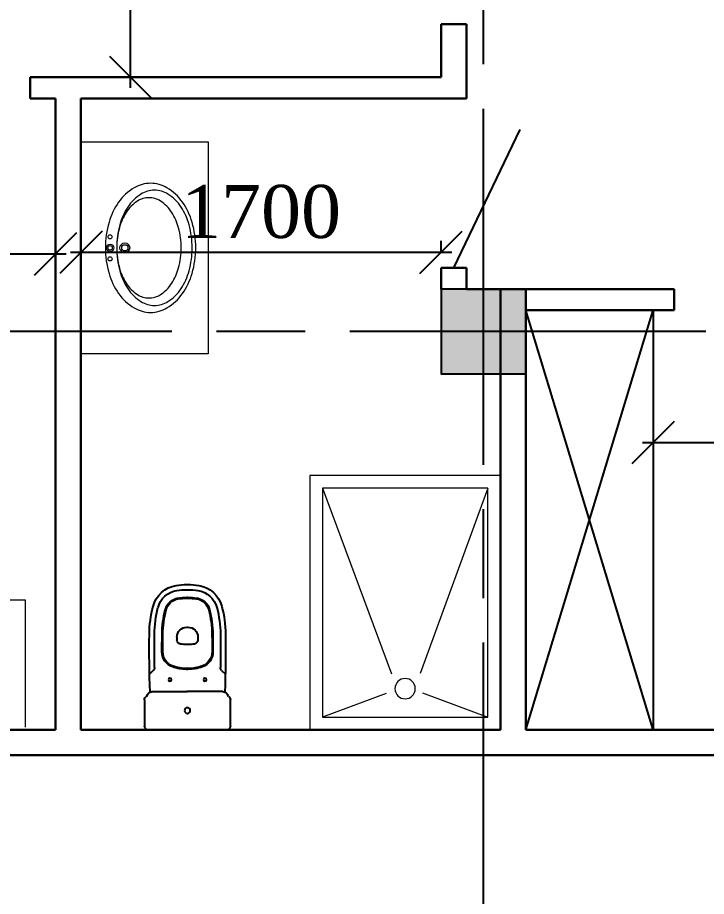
# Model space of a CAD drawing. Header units: inches. Extents: x 2870606 to 3671143, y -733551 to -473558.
# Drawn here: x 3469153 to 3472404, y -509090 to -504942 of the extents above; entities that cross this region are included whole.
import ezdxf

# ---------------------------------------------------------------- set-up
doc = ezdxf.new("R2010")
doc.units = ezdxf.units.IN
doc.header["$MEASUREMENT"] = 0
doc.linetypes.add('ACAD_ISO08W100', pattern=[36, 24, -3, 6, -3])
doc.layers.add('_0', color=7, linetype='Continuous', lineweight=25)
doc.layers.add('SANFURN', color=140, linetype='Continuous')
doc.styles.add('J~stule', font='dutch.ttf')
doc.dimstyles.new('J~style', dxfattribs={"dimscale": 100, "dimtxt": 2.5, "dimasz": 2, "dimexe": 0.55, "dimexo": 0.725, "dimtad": 1, "dimdec": 0, "dimdsep": 46, "dimtxsty": 'J~stule', "dimblk": 'OBLIQUE', "dimcen": 2, "dimdle": 0.5, "dimadec": 0, "dimazin": 0, "dimtfac": 1, "dimtdec": 0, "dimtmove": 0, "dimatfit": 3, "dimfxl": 1, "dimarcsym": 0})

# ---------------------------------------------------------------- blocks, each defined once
blk = doc.blocks.new('uouyotyolt')
at = {"layer": 'SANFURN', "lineweight": 15}
for p, q in [((2860162.5, 280610.8), (2860049, 280918.8)), ((2861129, 280918.8), (2860255.1, 280599.2)), ((2860160.6, 280439.1), (2860049, 280138.8)), ((2861129, 280138.8), (2860252.6, 280464.1))]:
    blk.add_line(p, q, dxfattribs=at)
for points in [[(2859989, 280078.8), (2859989, 280978.8), (2861189, 280978.8), (2861189, 280078.8)], [(2860049, 280138.8), (2860049, 280918.8), (2861129, 280918.8), (2861129, 280138.8)]]:
    blk.add_lwpolyline(points, close=True, dxfattribs=at)
blk.add_circle((2860182.8, 280528.8), 48, dxfattribs=at)
blk = doc.blocks.new('ITYIR6')
at = {"lineweight": 13, "elevation": -58.9}
blk.add_lwpolyline([(2899772.1, 225462.1), (2899772.1, 224862.1), (2898772.1, 224862.1), (2898772.1, 225462.1)], dxfattribs=at)
at = {"lineweight": 13}
for centre, radius in [((2899219.9, 225324.7, -58.9), 9.72), ((2899272.1, 225324.7, -58.9), 17.3), ((2899272.1, 225324.7, -58.9), 10.5), ((2899324.1, 225324.7, -58.9), 9.72), ((2899272.1, 225255.3, -58.9), 23.1), ((2899272.1, 225255.3, -58.9), 14.7)]:
    blk.add_circle(centre, radius, dxfattribs=at)
for centre, radius, start, end in [((2899272.1, 224912.8, -58.9), 434.2, 90, 106.1623), ((2899272.1, 224912.8, -58.9), 434.2, 73.8377, 90), ((2899240.6, 225021.4, -58.9), 321.1, 106.1623, 124.9793), ((2899303.6, 225021.4, -58.9), 321.1, 55.0207, 73.8377), ((2899192.5, 225090.2, -58.9), 237.1, 124.9793, 149.3739), ((2899240.4, 224994.9, -58.9), 294.2, 105.1466, 123.1651), ((2899243.9, 225032.2, -58.9), 257.5, 104.9001, 122.7157), ((2899272.1, 224878, -58.9), 415.4, 90, 105.1466), ((2899272.1, 224926.1, -58.9), 367.3, 90, 104.9001), ((2899272.1, 224926.1, -58.9), 367.3, 75.0999, 90), ((2899272.1, 224878, -58.9), 415.4, 74.8534, 90), ((2899300.3, 225032.2, -58.9), 257.5, 57.2843, 75.0999), ((2899303.7, 224994.9, -58.9), 294.2, 56.8349, 74.8534), ((2899351.7, 225090.2, -58.9), 237.1, 30.6261, 55.0207), ((2899192.1, 225068.8, -58.9), 205.9, 123.1651, 147.6324), ((2899200.8, 225099.1, -58.9), 177.9, 122.7157, 147.1854), ((2899343.3, 225099.1, -58.9), 177.9, 32.8146, 57.2843), ((2899352, 225068.8, -58.9), 205.9, 32.3676, 56.8349), ((2899119, 225133.7, -58.9), 151.8, 149.3739, 180), ((2899135.5, 225141.3, -58.9), 100.1, 147.1854, 180), ((2899408.7, 225141.3, -58.9), 100.1, 0, 32.8146), ((2899425.1, 225133.7, -58.9), 151.8, 0, 30.6261), ((2899118.7, 225115.4, -58.9), 119, 147.6324, 180), ((2899135.5, 225141.3, -58.9), 100.1, 180, 212.8146), ((2899408.7, 225141.3, -58.9), 100.1, 327.1854, 0), ((2899425.4, 225115.4, -58.9), 119, 0, 32.3676), ((2899119, 225133.7, -58.9), 151.8, 180, 210.6261), ((2899118.7, 225115.4, -58.9), 119, 180, 212.3676), ((2899425.4, 225115.4, -58.9), 119, 327.6324, 0), ((2899425.1, 225133.7, -58.9), 151.8, 329.3739, 0), ((2899192.5, 225177.2, -58.9), 237.1, 210.6261, 235.0207), ((2899200.8, 225183.4, -58.9), 177.9, 212.8146, 237.2843), ((2899343.3, 225183.4, -58.9), 177.9, 302.7157, 327.1854), ((2899351.7, 225177.2, -58.9), 237.1, 304.9793, 329.3739), ((2899192.1, 225161.9, -58.9), 205.9, 212.3676, 236.8349), ((2899243.9, 225250.4, -58.9), 257.5, 237.2843, 255.0999), ((2899300.3, 225250.4, -58.9), 257.5, 284.9001, 302.7157), ((2899352, 225161.9, -58.9), 205.9, 303.1651, 327.6324), ((2899240.6, 225246, -58.9), 321.1, 235.0207, 253.8377), ((2899240.4, 225235.8, -58.9), 294.2, 236.8349, 254.8534), ((2899272.1, 225356.5, -58.9), 367.3, 255.0999, 270), ((2899272.1, 225356.5, -58.9), 367.3, 270, 284.9001), ((2899303.7, 225235.8, -58.9), 294.2, 285.1466, 303.1651), ((2899303.6, 225246, -58.9), 321.1, 286.1623, 304.9793), ((2899272.1, 225354.6, -58.9), 434.2, 253.8377, 270), ((2899272.1, 225352.7, -58.9), 415.4, 254.8534, 270), ((2899272.1, 225352.7, -58.9), 415.4, 270, 285.1466), ((2899272.1, 225354.6, -58.9), 434.2, 270, 286.1623)]:
    blk.add_arc(centre, radius, start, end, dxfattribs=at)
blk = doc.blocks.new('cu')
at = {"layer": '_0'}
for p, q in [((0, 0), (0, 186.3)), ((18.2, 200), (141, 200)), ((279, 158.9), (261.5, 176.4)), ((180, 164), (180, 0)), ((437, 47), (424.3, 47)), ((0, -2.5), (0, 0)), ((180, -2.5), (180, 0)), ((0, -5), (0, -2.5)), ((0, -191.3), (0, -5)), ((180, -2.5), (180, -5)), ((180, -169), (180, -5)), ((437, -52), (424.3, -52)), ((279, -163.9), (261.5, -181.4)), ((141, -205), (18.2, -205))]:
    blk.add_line(p, q, dxfattribs=at)
for centre, radius in [((236, 80), 7.5), ((90.2, -2.5), 13.5), ((90.2, -2.5), 13.5), ((236, -85), 7.5)]:
    blk.add_circle(centre, radius, dxfattribs=at)
for centre, radius, start, end in [((8, 186.3), 8, 155.2115, 180), ((18.2, 180), 20, 90, 150.9831), ((141, 181), 19, 34.9372, 90), ((164.8, 197.6), 10, 214.9372, 253.7848), ((155, 164), 25, 23.3776, 73.7848), ((383, -5322.3), 5500, 89.2905, 92.1362), ((155, 164), 25, 360, 23.3776), ((444.2, -372.6), 550, 75.4605, 89.2905), ((293.1, 173), 20, 225, 270.9364), ((383, -5322.3), 5476, 89.2905, 90.9364), ((444.2, -372.6), 526, 75.4605, 89.2905), ((548.7, 30), 110, 8.8162, 75.4605), ((548.7, 30), 134, 8.8162, 75.4605), ((367.5, 42.7), 75, 90.1648, 160.016), ((367.5, 42.7), 71, 90.1648, 160.016), ((383, -5322.3), 5440, 89.2905, 90.1648), ((383, -5322.3), 5436, 89.2905, 90.1648), ((444.2, -372.6), 490, 75.4605, 89.2905), ((444.2, -372.6), 486, 75.4605, 89.2905), ((548.7, 30), 70, 8.8162, 75.4605), ((548.7, 30), 74, 8.8162, 75.4605), ((485, 0), 200, 160.016, 180), ((485, 0), 196, 160.016, 180), ((424.3, 27), 20, 90, 170.2849), ((437, 0), 47, 0, 90), ((355, 0), 306, 0, 8.8162), ((355, 0), 330, 0, 8.8162), ((485, 0), 200, 180, 180.7162), ((485, 0), 196, 180, 180.7308), ((582, 0), 180, 170.2849, 180), ((437, 0), 47, 356.9509, 0), ((355, 0), 266, 0, 8.8162), ((355, 0), 266, 359.4615, 0), ((355, 0), 270, 0, 8.8162), ((355, 0), 270, 359.4695, 0), ((355, 0), 306, 359.5319, 0), ((485, -5), 200, 179.2838, 180), ((485, -5), 200, 180, 199.984), ((485, -5), 196, 179.2692, 180), ((485, -5), 196, 180, 199.984), ((582, 0), 180, 180, 180.7958), ((582, -5), 180, 179.2042, 180), ((582, -5), 180, 180, 189.7151), ((424.3, -32), 20, 189.7151, 270), ((437, -5), 47, 270, 0), ((437, -5), 47, 0, 3.0491), ((355, -5), 266, 351.1838, 0), ((355, -5), 266, 0, 0.5385), ((355, -5), 270, 351.1838, 0), ((355, -5), 270, 0, 0.5305), ((355, -5), 306, 351.1838, 0), ((355, -5), 306, 0, 0.4681), ((355, -5), 330, 351.1838, 0), ((355, 0), 330, 359.5659, 0), ((355, -5), 330, 0, 0.4341), ((367.5, -47.7), 75, 199.984, 269.8352), ((367.5, -47.7), 71, 199.984, 269.8352), ((548.7, -35), 70, 284.5395, 351.1838), ((548.7, -35), 74, 284.5395, 351.1838), ((548.7, -35), 110, 284.5395, 351.1838), ((548.7, -35), 134, 284.5395, 351.1838), ((383, 5317.3), 5436, 269.8352, 270.7095), ((383, 5317.3), 5440, 269.8352, 270.7095), ((444.2, 367.6), 486, 270.7095, 284.5395), ((444.2, 367.6), 490, 270.7095, 284.5395), ((293.1, -178), 20, 89.0636, 135), ((383, 5317.3), 5476, 269.0636, 270.7095), ((444.2, 367.6), 526, 270.7095, 284.5395), ((444.2, 367.6), 550, 270.7095, 284.5395), ((8, -191.3), 8, 180, 204.7885), ((18.2, -185), 20, 209.0169, 270), ((141, -186), 19, 270, 325.0628), ((164.8, -202.6), 10, 106.2152, 145.0628), ((155, -169), 25, 286.2152, 336.6224), ((155, -169), 25, 336.6224, 0), ((383, 5317.3), 5500, 267.8638, 270.7095)]:
    blk.add_arc(centre, radius, start, end, dxfattribs=at)
blk = doc.blocks.new('_Oblique')
at = {"color": 0, "linetype": 'ByBlock', "lineweight": -2}
blk.add_line((-0.5, -0.5), (0.5, 0.5), dxfattribs=at)
blk = doc.blocks.new('*D741')
at = {"color": 0, "lineweight": -2, "transparency": 16777216}
for p, q in [((3466552.3, -505730.1), (3466552.3, -506111.8)), ((3469332.3, -505730.1), (3469332.3, -506111.8)), ((3466502.3, -506056.8), (3469382.3, -506056.8))]:
    blk.add_line(p, q, dxfattribs=at)
at = {"layer": 'Defpoints', "color": 0, "lineweight": 35, "transparency": 16777216}
for p in [(3466552.3, -505657.6), (3469332.3, -505657.6), (3469332.3, -506056.8)]:
    blk.add_point(p, dxfattribs=at)
at = {"color": 0, "lineweight": -2, "transparency": 16777216, "xscale": 200, "yscale": 200, "zscale": 200, "rotation": 180}
blk.add_blockref('_Oblique', (3466552.3, -506056.8), dxfattribs=at)
at = {"color": 0, "lineweight": -2, "transparency": 16777216, "xscale": 200, "yscale": 200, "zscale": 200}
blk.add_blockref('_Oblique', (3469332.3, -506056.8), dxfattribs=at)
at = {"color": 0, "transparency": 16777216, "insert": (3467942.3, -505866.6), "char_height": 250, "attachment_point": 5, "style": 'J~stule'}
blk.add_mtext('2780', dxfattribs=at)
blk = doc.blocks.new('*D742')
at = {"color": 0, "lineweight": -2, "transparency": 16777216}
for p, q in [((3469452.3, -505730.1), (3469452.3, -506104.6)), ((3471152.3, -506050.6), (3471152.3, -505994.6)), ((3469402.3, -506049.6), (3471202.3, -506049.6))]:
    blk.add_line(p, q, dxfattribs=at)
at = {"layer": 'Defpoints', "color": 0, "lineweight": 35, "transparency": 16777216}
for p in [(3469452.3, -505657.6), (3471152.3, -506049.6), (3471152.3, -506123.1)]:
    blk.add_point(p, dxfattribs=at)
at = {"color": 0, "lineweight": -2, "transparency": 16777216, "xscale": 200, "yscale": 200, "zscale": 200, "rotation": 180}
blk.add_blockref('_Oblique', (3469452.3, -506049.6), dxfattribs=at)
at = {"color": 0, "lineweight": -2, "transparency": 16777216, "xscale": 200, "yscale": 200, "zscale": 200}
blk.add_blockref('_Oblique', (3471152.3, -506049.6), dxfattribs=at)
at = {"color": 0, "transparency": 16777216, "insert": (3470302.3, -505858.7), "char_height": 250, "attachment_point": 5, "style": 'J~stule'}
blk.add_mtext('1700', dxfattribs=at)
blk = doc.blocks.new('*D745')
at = {"color": 0, "lineweight": -2, "transparency": 16777216}
for p, q in [((3469686.3, -505273.2), (3469686.3, -500573.1)), ((3470355, -500623.1), (3469631.3, -500623.1)), ((3470249.8, -505223.2), (3469631.3, -505223.2))]:
    blk.add_line(p, q, dxfattribs=at)
at = {"layer": 'Defpoints', "color": 0, "lineweight": 35, "transparency": 16777216}
for p in [(3469686.3, -500623.1), (3470427.5, -500623.1), (3470322.3, -505223.2)]:
    blk.add_point(p, dxfattribs=at)
at = {"color": 0, "lineweight": -2, "transparency": 16777216, "xscale": 200, "yscale": 200, "zscale": 200}
for p, rotation in [((3469686.3, -500623.1), 90), ((3469686.3, -505223.2), 270)]:
    blk.add_blockref('_Oblique', p, dxfattribs=dict(at, rotation=rotation))
at = {"color": 0, "transparency": 16777216, "insert": (3469496.3, -502923.2), "char_height": 250, "attachment_point": 5, "rotation": 90, "style": 'J~stule'}
blk.add_mtext('4600', dxfattribs=at)
blk = doc.blocks.new('*D781')
at = {"color": 0, "lineweight": -2, "transparency": 16777216}
for p, q in [((3472152.3, -506885), (3472152.3, -507003)), ((3476152.3, -506885), (3476152.3, -507003)), ((3472102.3, -506948), (3476202.3, -506948))]:
    blk.add_line(p, q, dxfattribs=at)
at = {"layer": 'Defpoints', "color": 0, "lineweight": 35, "transparency": 16777216}
for p in [(3472152.3, -506812.5, -14.6), (3476152.3, -506812.5), (3476152.3, -506948)]:
    blk.add_point(p, dxfattribs=at)
at = {"color": 0, "lineweight": -2, "transparency": 16777216, "xscale": 200, "yscale": 200, "zscale": 200, "rotation": 180}
blk.add_blockref('_Oblique', (3472152.3, -506948), dxfattribs=at)
at = {"color": 0, "lineweight": -2, "transparency": 16777216, "xscale": 200, "yscale": 200, "zscale": 200}
blk.add_blockref('_Oblique', (3476152.3, -506948), dxfattribs=at)
at = {"color": 0, "transparency": 16777216, "insert": (3474152.3, -506758), "char_height": 250, "attachment_point": 5, "style": 'J~stule'}
blk.add_mtext('4000', dxfattribs=at)

msp = doc.modelspace()

# ---------------------------------------------------------------- hatches: boundary and pattern name
h = msp.add_hatch(color=256)
h.dxf.hatch_style = 1
h.paths.add_polyline_path([(3471552.3, -506623.13), (3471552.3, -506223.13), (3471152.3, -506223.13), (3471152.3, -506623.13)])

# ---------------------------------------------------------------- linework, layer by layer
at = {"color": 252, "linetype": 'ACAD_ISO08W100', "ltscale": 70}
for p, q in [((3471352.3, -524692.02), (3471352.3, -496403.85)), ((3515241.22, -506423.13), (3449347.53, -506423.13))]:
    msp.add_line(p, q, dxfattribs=at)
at = {"lineweight": 30}
for p, q in [((3471152.3, -504973.17), (3471152.3, -505223.17)), ((3471272.3, -504973.17), (3471152.3, -504973.17)), ((3471272.3, -504973.17), (3471272.3, -505323.17)), ((3471152.3, -505223.17), (3469212.3, -505223.17)), ((3469212.3, -505323.17), (3469212.3, -505223.17)), ((3469332.3, -505323.17), (3469212.3, -505323.17)), ((3469332.3, -505323.17), (3469332.3, -508303.13)), ((3469452.3, -505323.17), (3469452.3, -508303.13)), ((3471272.3, -505323.17), (3469452.3, -505323.17)), ((3471152.3, -506123.13), (3471272.3, -506123.13)), ((3471152.3, -506123.13), (3471152.3, -506223.13)), ((3471272.3, -506123.13), (3471272.3, -506223.13)), ((3471272.3, -506223.13), (3472251.94, -506223.13)), ((3471432.3, -506223.13), (3471432.3, -508303.13)), ((3471552.3, -506223.13), (3471552.3, -508303.13)), ((3472251.94, -506323.13), (3472251.94, -506223.13)), ((3471552.3, -506323.13), (3472251.94, -506323.13)), ((3464152.3, -508303.13), (3469332.3, -508303.13)), ((3469452.3, -508303.13), (3471432.3, -508303.13)), ((3471552.3, -508303.13), (3472552.3, -508303.13)), ((3463802.3, -508423.13), (3472552.3, -508423.13))]:
    msp.add_line(p, q, dxfattribs=at)
at = {"color": 0}
msp.add_line((3471212.3, -506123.13), (3471525.3, -505469.53), dxfattribs=at)
for q in [(3471552.3, -506323.13), (3472152.3, -508303.13, -58.88)]:
    msp.add_line((3472152.3, -506323.13), q)
msp.add_lwpolyline([(3471152.3, -506223.13), (3471152.3, -506623.13), (3471552.3, -506623.13), (3471552.3, -506223.13)], close=True)
msp.add_lwpolyline([(3472152.3, -508303.13), (3471552.3, -506323.13)])
at = {"elevation": -58.88}
msp.add_lwpolyline([(3471552.3, -508303.13), (3472152.3, -506323.13)], dxfattribs=at)

# ---------------------------------------------------------------- block references
at = {"color": 1}
for p, rotation in [((3694914.44, -3405300.52, 58.88), 90.00000000000001), ((6367961.28, -282828.36, 58.88), 180)]:
    msp.add_blockref('ITYIR6', p, dxfattribs=dict(at, rotation=rotation))
at = {"color": 1, "xscale": -1, "rotation": 270}
msp.add_blockref('uouyotyolt', (3190453.47, -3368292.12), dxfattribs=at)
at = {"xscale": -1, "rotation": 270.0000013607017}
msp.add_blockref('cu', (3469957.3, -508303.13), dxfattribs=at)

# ---------------------------------------------------------------- dimensions: what is measured, and where the dimension line sits
dim = msp.add_linear_dim(base=(3469686.28, -500623.13), p1=(3470322.3, -505223.17), p2=(3470427.5, -500623.13), angle=90, dimstyle='J~style', override={"dimdec": 1, "dimtdec": 1})
dim.commit()
dim.dimension.update_dxf_attribs({"geometry": '*D745', "text_midpoint": (3469496.27, -502923.15)})
for base, p1, p2, picture, middle in [((3469332.3, -506056.75), (3466552.3, -505657.64), (3469332.3, -505657.64), '*D741', (3467942.3, -505866.57)), ((3471152.3, -506049.61), (3469452.3, -505657.63), (3471152.3, -506123.13), '*D742', (3470302.3, -505858.73)), ((3476152.3, -506948.02), (3472152.3, -506812.46, -14.55), (3476152.3, -506812.46), '*D781', (3474152.3, -506758.01))]:
    dim = msp.add_linear_dim(base=base, p1=p1, p2=p2, dimstyle='J~style', override={"dimdec": 1, "dimtdec": 1})
    dim.commit()
    dim.dimension.update_dxf_attribs({"geometry": picture, "text_midpoint": middle})

doc.saveas('drawing.dxf')
